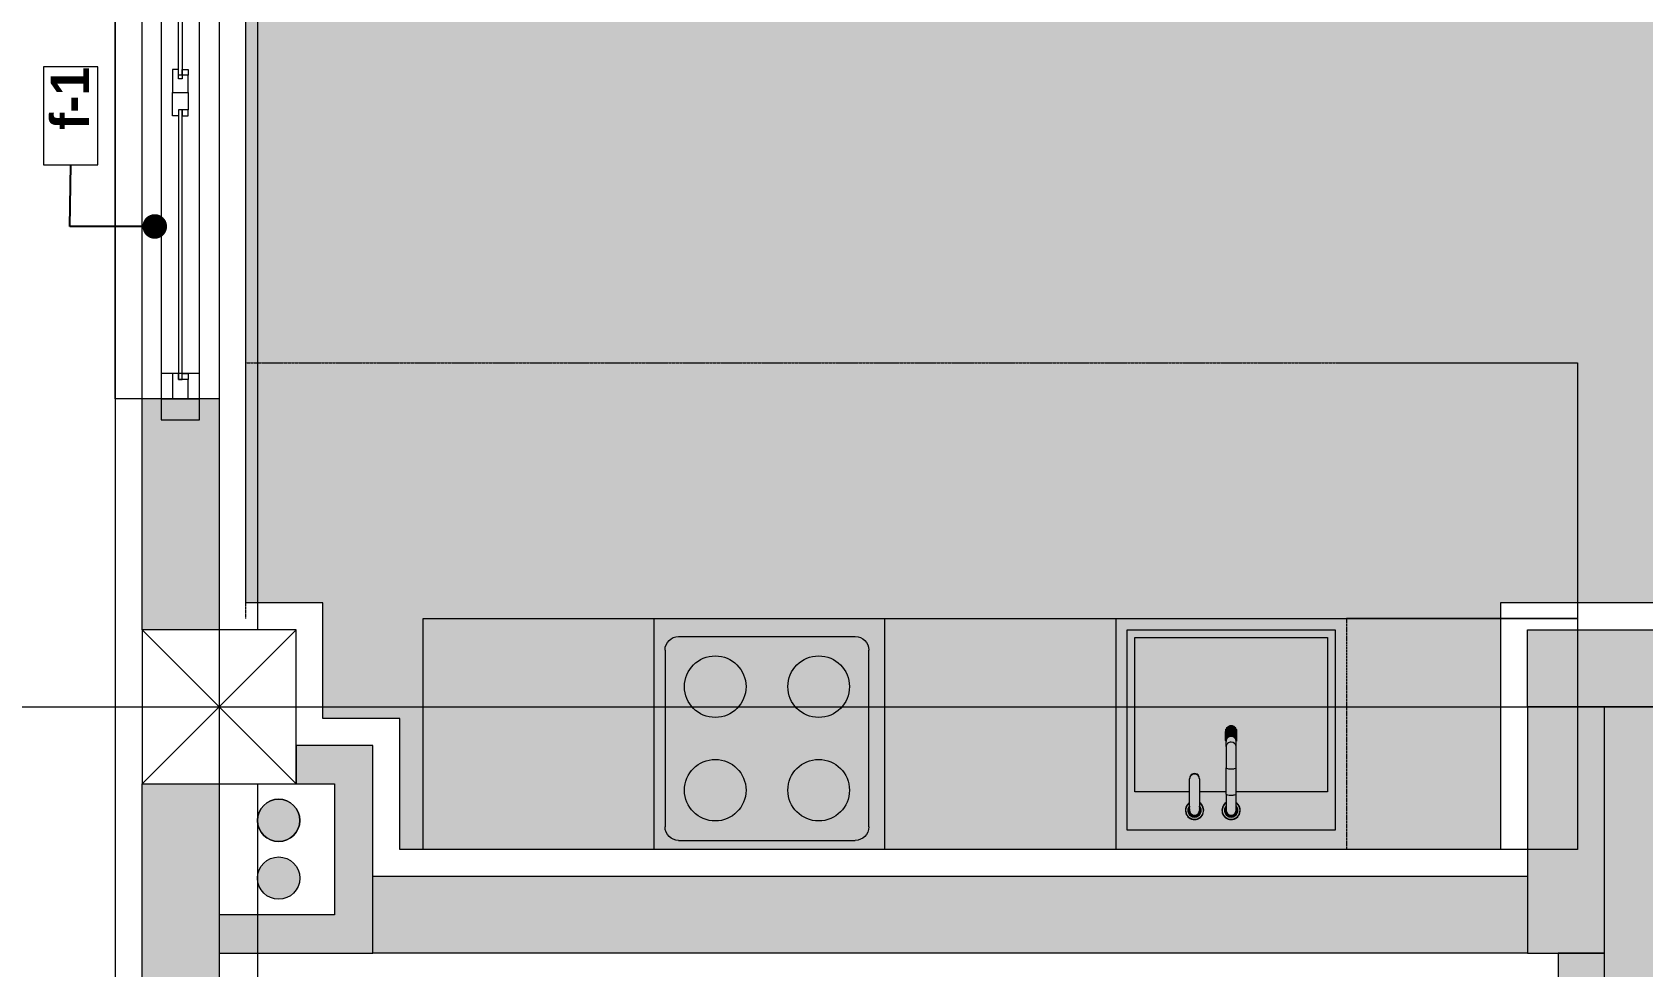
# Model space of a CAD drawing. Header units: millimetres. Extents: x 475206255 to 476720147, y 4620882299 to 4621447368.
# Drawn here: x 475232934 to 475237119, y 4620998015 to 4621000443 of the extents above; entities that cross this region are included whole.
import ezdxf

# ---------------------------------------------------------------- set-up
doc = ezdxf.new("R2010")
doc.units = ezdxf.units.MM
doc.header["$MEASUREMENT"] = 0
doc.set_wipeout_variables(frame=1)
doc.linetypes.add('ACAD_ISO02W100', pattern=[7.5, 6, -1.5])
doc.linetypes.add('dash fine 0_25', pattern=[0.5952, 0.2976, -0.2976])
for name, color, linetype, lineweight in [('2D Drafting - General_Pen_No__1_Pen_No__7', 7, 'Continuous', 0), ('2D Drafting - General_Pen_No__250_Pen_No__7_Pen_No__250', 7, 'Continuous', 0), ('2D Drafting - General_Pen_No__250_Pen_No__7_Pen_No__7', 7, 'Continuous', 0), ('G-Anno-Nplt_Pen_No__151', 151, 'Continuous', 0), ('G-Anno-Nplt_Pen_No__4', 7, 'Continuous', 0), ('kar-panjara_Pen_No__7_Pen_No__7_Pen_No__7', 7, 'Continuous', 0), ('New_--------AVEJI_MODZRAVI_Pen_No__7', 7, 'Continuous', 0), ('New_--------AVEJI_UDZRAVI_Pen_No__7', 7, 'Continuous', 0), ('New_Annotation - Label_Pen_No__1', 1, 'Continuous', 0), ('New_reg_nak_Pen_No__7', 7, 'Continuous', 0), ('shaxtebi da milebi_Pen_No__1_Pen_No__1_Pen_No__1', 1, 'Continuous', 0), ('shaxtebi da milebi_Pen_No__1_Pen_No__1_Pen_No__250', 7, 'Continuous', 0), ('shaxtebi da milebi_Pen_No__5_Pen_No__5_Pen_No__250', 7, 'Continuous', 0), ('zoma_Pen_No__1', 1, 'Continuous', 0), ('zoma_Pen_No__142', 142, 'Continuous', 0), ('zoma_Pen_No__5_Pen_No__5', 5, 'Continuous', 0)]:
    doc.layers.add(name, color=color, linetype=linetype, lineweight=lineweight)
doc.layers.add('New_--aveji_Pen_No__251', color=7, linetype='Continuous', lineweight=0, true_color=0x656565)
doc.layers.add('shaxtebi da milebi_Pen_No__5_Pen_No__5_Pen_No__252', color=7, linetype='Continuous', lineweight=0, true_color=0x666666)
doc.layers.add('zoma', color=7, linetype='Continuous')
doc.styles.add('GENERATED_STYLE_2', font='arial.ttf')
doc.styles.add('GENERATED_STYLE_5', font='')
doc.styles.get('GENERATED_STYLE_5').set_extended_font_data('Avaza', bold=True)
doc.dimstyles.new('GENERATED_STYLE__12', dxfattribs={"dimtxt": 500, "dimasz": 228, "dimexe": 0.18, "dimexo": 3, "dimgap": 0, "dimtad": 1, "dimtih": 1, "dimtoh": 1, "dimlfac": 0.001, "dimzin": 0, "dimdsep": 46, "dimtxsty": 'GENERATED_STYLE_2', "dimblk": 'ARROWHEAD_2', "dimblk1": 'ARROWHEAD_2', "dimblk2": 'ARROWHEAD_2', "dimcen": 0.09, "dimclrd": 1, "dimclre": 1, "dimclrt": 1, "dimadec": 0, "dimazin": 0, "dimtfac": 1, "dimtdec": 4, "dimtmove": 2, "dimatfit": 3, "dimfxl": 1, "dimtolj": 1, "dimtzin": 0, "dimarcsym": 0})
doc.dimstyles.new('GENERATED_STYLE__3', dxfattribs={"dimtxt": 200, "dimasz": 64.421331, "dimexe": 0.18, "dimexo": 3, "dimgap": 0, "dimtad": 1, "dimtih": 1, "dimtoh": 1, "dimlfac": 0.001, "dimzin": 0, "dimdsep": 46, "dimtxsty": 'GENERATED_STYLE_2', "dimblk": 'ARROWHEAD_2', "dimblk1": 'ARROWHEAD_2', "dimblk2": 'ARROWHEAD_2', "dimcen": 0.09, "dimclrd": 142, "dimclre": 142, "dimclrt": 142, "dimadec": 0, "dimazin": 0, "dimtfac": 1, "dimtdec": 4, "dimtmove": 0, "dimatfit": 3, "dimfxl": 1, "dimtolj": 1, "dimtzin": 0, "dimarcsym": 0})
doc.dimstyles.new('GENERATED_STYLE__33', dxfattribs={"dimtxt": 0.18, "dimasz": 127.68, "dimexe": 0.18, "dimexo": 0.0625, "dimgap": 0, "dimtad": 0, "dimtih": 1, "dimtoh": 1, "dimdec": 4, "dimzin": 0, "dimdsep": 46, "dimcen": 0.09, "dimadec": 0, "dimazin": 0, "dimtfac": 1, "dimtdec": 4, "dimtmove": 0, "dimatfit": 3, "dimldrblk": 'ARROWHEAD_11', "dimfxl": 1, "dimtolj": 1, "dimtzin": 0, "dimarcsym": 0})
doc.dimstyles.new('GENERATED_STYLE__9', dxfattribs={"dimtxt": 200, "dimasz": 64.421331, "dimexe": 0.18, "dimexo": 3, "dimgap": 0, "dimtad": 1, "dimlfac": 0.001, "dimzin": 0, "dimdsep": 46, "dimtxsty": 'GENERATED_STYLE_2', "dimblk": 'ARROWHEAD_2', "dimblk1": 'ARROWHEAD_2', "dimblk2": 'ARROWHEAD_2', "dimcen": 0.09, "dimclrd": 142, "dimclre": 142, "dimclrt": 142, "dimadec": 0, "dimazin": 0, "dimtfac": 1, "dimtdec": 4, "dimtmove": 0, "dimatfit": 3, "dimfxl": 1, "dimtolj": 1, "dimtzin": 0, "dimarcsym": 0})

# ---------------------------------------------------------------- blocks, each defined once
blk = doc.blocks.new('*D843', base_point=(475826095.8, 4621095193.2))
at = {"layer": 'zoma_Pen_No__142', "color": 142, "linetype": 'Continuous', "lineweight": 0, "transparency": 16777216}
for p, q in [((475233219.4, 4620988713.2), (475233219.4, 4620988840.4)), ((475233619.4, 4620988713.2), (475233619.4, 4620988840.4)), ((475233243.8, 4620988819.2), (475233194.9, 4620988734.4)), ((475233643.8, 4620988819.2), (475233594.9, 4620988734.4)), ((475233177.9, 4620988776.8), (475233219.4, 4620988776.8)), ((475233219.4, 4620988776.8), (475233619.4, 4620988776.8))]:
    blk.add_line(p, q, dxfattribs=at)
at = {"layer": 'zoma_Pen_No__142', "color": 142, "lineweight": 0, "transparency": 16777216, "insert": (475232661, 4620988816.8), "char_height": 200, "attachment_point": 7, "style": 'GENERATED_STYLE_2'}
blk.add_mtext('\\A1;{\\pql;\\fArial|b0|i0|c204|p0;\\W1.000000;0.40}', dxfattribs=at)
blk = doc.blocks.new('ARROWHEAD_2')
at = {"color": 0, "linetype": 'Continuous', "lineweight": 0}
for p, q in [((-0.378, -0.655), (0.378, 0.655)), ((0, 0), (-1, 0))]:
    blk.add_line(p, q, dxfattribs=at)
blk = doc.blocks.new('*D844', base_point=(475826095.8, 4621095193.2))
at = {"layer": 'zoma_Pen_No__142', "color": 142, "linetype": 'Continuous', "lineweight": 0, "transparency": 16777216}
for p, q in [((475233619.4, 4620988713.2), (475233619.4, 4620988840.4)), ((475240119.4, 4620988713.2), (475240119.4, 4620988840.4)), ((475233643.8, 4620988819.2), (475233594.9, 4620988734.4)), ((475240143.8, 4620988819.2), (475240094.9, 4620988734.4)), ((475233619.4, 4620988776.8), (475240119.4, 4620988776.8))]:
    blk.add_line(p, q, dxfattribs=at)
at = {"layer": 'zoma_Pen_No__142', "color": 142, "lineweight": 0, "transparency": 16777216, "char_height": 200, "attachment_point": 7, "style": 'GENERATED_STYLE_2'}
for s, insert in [('\\A1;{\\pql;\\fArial|b0|i0|c204|p0;\\W1.000000;6.50}', (475236602.4, 4620988816.8)), ('\\A1;{\\pql;\\fArial|b0|i0|c204|p0;\\W1.000000;0.40}', (475239561, 4620988816.8))]:
    blk.add_mtext(s, dxfattribs=dict(at, insert=insert))
blk = doc.blocks.new('*D880', base_point=(475826095.8, 4621095193.2))
at = {"layer": 'zoma_Pen_No__142', "color": 142, "linetype": 'Continuous', "lineweight": 0, "transparency": 16777216}
for p, q in [((475297636.5, 4621006290.2), (475297636.5, 4621006331.7)), ((475297700, 4621006290.2), (475297572.9, 4621006290.2)), ((475297678.8, 4621006265.8), (475297594.1, 4621006314.7)), ((475297636.5, 4620991090.2), (475297636.5, 4621006290.2)), ((475297700, 4620991090.2), (475297572.9, 4620991090.2)), ((475297594.1, 4620991114.7), (475297678.8, 4620991065.8)), ((475297636.5, 4620991048.8), (475297636.5, 4620991090.2))]:
    blk.add_line(p, q, dxfattribs=at)
at = {"layer": 'zoma_Pen_No__142', "color": 142, "lineweight": 0, "transparency": 16777216, "insert": (475297596.5, 4620998347), "char_height": 200, "attachment_point": 7, "rotation": 90, "style": 'GENERATED_STYLE_2'}
blk.add_mtext('\\A1;{\\pql;\\fArial|b0|i0|c204|p0;\\W1.000000;15.20}', dxfattribs=at)
blk = doc.blocks.new('*D884', base_point=(475826095.8, 4621095193.2))
at = {"layer": 'zoma_Pen_No__142', "color": 142, "linetype": 'Continuous', "lineweight": 0, "transparency": 16777216}
for p, q in [((475296804.9, 4620998514.7), (475296889.7, 4620998465.8)), ((475296910.9, 4620998490.2), (475296783.8, 4620998490.2)), ((475296847.3, 4620995890.2), (475296847.3, 4620998490.2)), ((475296804.9, 4620995914.7), (475296889.7, 4620995865.8)), ((475296910.9, 4620995890.2), (475296783.8, 4620995890.2))]:
    blk.add_line(p, q, dxfattribs=at)
at = {"layer": 'zoma_Pen_No__142', "color": 142, "lineweight": 0, "transparency": 16777216, "char_height": 200, "attachment_point": 7, "rotation": 90, "style": 'GENERATED_STYLE_2'}
for s, insert in [('\\A1;{\\pql;\\fArial|b0|i0|c204|p0;\\W1.000000;0.40}', (475296807.3, 4620997931.9)), ('\\A1;{\\pql;\\fArial|b0|i0|c204|p0;\\W1.000000;2.60}', (475296807.3, 4620996923.3))]:
    blk.add_mtext(s, dxfattribs=dict(at, insert=insert))
blk = doc.blocks.new('*D885', base_point=(475826095.8, 4621095193.2))
at = {"layer": 'zoma_Pen_No__142', "color": 142, "linetype": 'Continuous', "lineweight": 0, "transparency": 16777216}
for p, q in [((475296804.9, 4620998914.7), (475296889.7, 4620998865.8)), ((475296910.9, 4620998890.2), (475296783.8, 4620998890.2)), ((475296847.3, 4620998490.2), (475296847.3, 4620998890.2)), ((475296804.9, 4620998514.7), (475296889.7, 4620998465.8)), ((475296910.9, 4620998490.2), (475296783.8, 4620998490.2))]:
    blk.add_line(p, q, dxfattribs=at)
blk = doc.blocks.new('*D886', base_point=(475826095.8, 4621095193.2))
at = {"layer": 'zoma_Pen_No__142', "color": 142, "linetype": 'Continuous', "lineweight": 0, "transparency": 16777216}
for p, q in [((475296804.9, 4620999514.7), (475296889.7, 4620999465.8)), ((475296910.9, 4620999490.2), (475296783.8, 4620999490.2)), ((475296847.3, 4620998890.2), (475296847.3, 4620999490.2)), ((475296804.9, 4620998914.7), (475296889.7, 4620998865.8)), ((475296910.9, 4620998890.2), (475296783.8, 4620998890.2))]:
    blk.add_line(p, q, dxfattribs=at)
at = {"layer": 'zoma_Pen_No__142', "color": 142, "lineweight": 0, "transparency": 16777216, "insert": (475296807.3, 4620998923.3), "char_height": 200, "attachment_point": 7, "rotation": 90, "style": 'GENERATED_STYLE_2'}
blk.add_mtext('\\A1;{\\pql;\\fArial|b0|i0|c204|p0;\\W1.000000;0.60}', dxfattribs=at)
blk = doc.blocks.new('*D887', base_point=(475826095.8, 4621095193.2))
at = {"layer": 'zoma_Pen_No__142', "color": 142, "linetype": 'Continuous', "lineweight": 0, "transparency": 16777216}
for p, q in [((475296910.9, 4621001090.2), (475296783.8, 4621001090.2)), ((475296804.9, 4621001114.7), (475296889.7, 4621001065.8)), ((475296847.3, 4620999490.2), (475296847.3, 4621001090.2)), ((475296804.9, 4620999514.7), (475296889.7, 4620999465.8)), ((475296910.9, 4620999490.2), (475296783.8, 4620999490.2))]:
    blk.add_line(p, q, dxfattribs=at)
at = {"layer": 'zoma_Pen_No__142', "color": 142, "lineweight": 0, "transparency": 16777216, "insert": (475296807.3, 4621000023.3), "char_height": 200, "attachment_point": 7, "rotation": 90, "style": 'GENERATED_STYLE_2'}
blk.add_mtext('\\A1;{\\pql;\\fArial|b0|i0|c204|p0;\\W1.000000;1.60}', dxfattribs=at)
blk = doc.blocks.new('*D906', base_point=(475826095.8, 4621095193.2))
at = {"layer": 'zoma_Pen_No__1', "color": 1, "linetype": 'Continuous', "lineweight": 0, "transparency": 16777216}
for p, q in [((475217146.8, 4620990865.3), (475217146.8, 4620991315.3)), ((475233219.4, 4620990865.3), (475233219.4, 4620991315.3)), ((475217233.4, 4620991240.3), (475217060.2, 4620990940.3)), ((475233132.8, 4620990940.3), (475233306, 4620991240.3)), ((475217000.1, 4620991090.3), (475217146.8, 4620991090.3)), ((475217146.8, 4620991090.3), (475233219.4, 4620991090.3)), ((475233219.4, 4620991090.3), (475233366.1, 4620991090.3))]:
    blk.add_line(p, q, dxfattribs=at)
at = {"layer": 'zoma_Pen_No__1', "color": 1, "lineweight": 0, "transparency": 16777216, "insert": (475229909.8, 4620991190.3), "char_height": 500, "attachment_point": 7, "style": 'GENERATED_STYLE_2'}
blk.add_mtext('\\A1;{\\pql;\\fArial|b0|i0|c204|p0;\\W1.000000;16.07}', dxfattribs=at)
blk = doc.blocks.new('*D1181', base_point=(475826095.8, 4621095193.2))
at = {"layer": 'zoma_Pen_No__142', "color": 142, "linetype": 'Continuous', "lineweight": 0, "transparency": 16777216}
for p, q in [((475233219.4, 4620938861), (475233219.4, 4620938988.1)), ((475233619.4, 4620938861), (475233619.4, 4620938988.1)), ((475233243.8, 4620938966.9), (475233194.9, 4620938882.2)), ((475233643.8, 4620938966.9), (475233594.9, 4620938882.2)), ((475233177.9, 4620938924.6), (475233219.4, 4620938924.6)), ((475233219.4, 4620938924.6), (475233619.4, 4620938924.6))]:
    blk.add_line(p, q, dxfattribs=at)
at = {"layer": 'zoma_Pen_No__142', "color": 142, "lineweight": 0, "transparency": 16777216, "insert": (475232661, 4620938964.6), "char_height": 200, "attachment_point": 7, "style": 'GENERATED_STYLE_2'}
blk.add_mtext('\\A1;{\\pql;\\fArial|b0|i0|c204|p0;\\W1.000000;0.40}', dxfattribs=at)
blk = doc.blocks.new('*D1182', base_point=(475826095.8, 4621095193.2))
at = {"layer": 'zoma_Pen_No__142', "color": 142, "linetype": 'Continuous', "lineweight": 0, "transparency": 16777216}
for p, q in [((475233619.4, 4620938861), (475233619.4, 4620938988.1)), ((475240119.4, 4620938861), (475240119.4, 4620938988.1)), ((475233643.8, 4620938966.9), (475233594.9, 4620938882.2)), ((475240143.8, 4620938966.9), (475240094.9, 4620938882.2)), ((475233619.4, 4620938924.6), (475240119.4, 4620938924.6))]:
    blk.add_line(p, q, dxfattribs=at)
at = {"layer": 'zoma_Pen_No__142', "color": 142, "lineweight": 0, "transparency": 16777216, "char_height": 200, "attachment_point": 7, "style": 'GENERATED_STYLE_2'}
for s, insert in [('\\A1;{\\pql;\\fArial|b0|i0|c204|p0;\\W1.000000;6.50}', (475236602.4, 4620938964.6)), ('\\A1;{\\pql;\\fArial|b0|i0|c204|p0;\\W1.000000;0.40}', (475239561, 4620938964.6))]:
    blk.add_mtext(s, dxfattribs=dict(at, insert=insert))
blk = doc.blocks.new('ARROWHEAD_11')
at = {"color": 0, "linetype": 'Continuous', "lineweight": 0}
blk.add_line((0, 0), (-1, 0), dxfattribs=at)
at = {"color": 0, "linetype": 'Continuous', "lineweight": 0, "const_width": 0.25, "flags": 128}
blk.add_lwpolyline([(-0.125, 0, 1), (0.125, 0, 1)], format="xyb", close=True, dxfattribs=at)

msp = doc.modelspace()

# ---------------------------------------------------------------- hatches: boundary and pattern name
at = {"layer": '2D Drafting - General_Pen_No__250_Pen_No__7_Pen_No__7', "linetype": 'Continuous', "lineweight": 0}
for points in [[(475233419.624, 4620999490.259), (475233419.624, 4620998890.259), (475233219.624, 4620998890.259), (475233219.624, 4620999490.259)], [(475240119.369, 4620998890.259), (475240119.369, 4620998690.259), (475236819.369, 4620998690.259), (475236819.369, 4620998890.259)], [(475236819.369, 4620998690.259), (475236819.369, 4620998050.071), (475237019.369, 4620998050.071), (475237019.369, 4620998690.259)], [(475233419.355, 4620998050.071), (475233819.354, 4620998050.071), (475233819.354, 4620998590.259), (475233719.355, 4620998590.259), (475233619.355, 4620998590.259), (475233619.355, 4620998490.259), (475233719.355, 4620998490.259), (475233719.355, 4620998150.259), (475233419.355, 4620998150.259)], [(475233419.369, 4620998490.259), (475233419.369, 4620997290.259), (475233219.369, 4620997290.259), (475233219.369, 4620998490.259)], [(475233819.354, 4620998250.071), (475236819.369, 4620998250.071), (475236819.369, 4620998050.071), (475233819.354, 4620998050.071)], [(475237019.369, 4620995659.595), (475237019.369, 4620998050.071), (475236899.369, 4620998050.071), (475236899.369, 4620995659.595)]]:
    msp.add_hatch(color=7, dxfattribs=at).paths.add_polyline_path(points)
at = {"layer": 'G-Anno-Nplt_Pen_No__151', "linetype": 'Continuous', "lineweight": 0, "true_color": 0x1f2f3f}
for points in [[(475233489.369, 4621004420.259), (475237089.369, 4621004420.259), (475237089.369, 4621006020.259), (475240049.369, 4621006020.259), (475240049.369, 4621005820.259), (475240049.369, 4621002953.424), (475240119.369, 4621002953.424), (475240119.369, 4621001050.635), (475239719.369, 4621001050.635), (475239719.369, 4621000440.259), (475240249.369, 4621000440.259), (475240249.369, 4620998960.259), (475236749.369, 4620998960.259), (475236749.369, 4620998320.071), (475233889.368, 4620998320.071), (475233889.368, 4620998660.259), (475233689.369, 4620998660.259), (475233689.369, 4620998960.259), (475233489.369, 4620998960.259)], [(475233489.368, 4620991560.259), (475233489.368, 4620997980.071), (475237019.369, 4620997980.071), (475237019.369, 4620998690.259), (475239679.167, 4620998690.259), (475239679.167, 4620998290.259), (475240289.369, 4620998290.259), (475240289.369, 4620998420.259), (475240589.369, 4620998420.259), (475240589.369, 4620998980.184), (475242549.369, 4620998980.184), (475242549.369, 4620998539.996), (475242949.369, 4620998539.996), (475242949.369, 4620993560.259), (475240249.369, 4620993560.265), (475240249.369, 4620991560.259), (475240049.369, 4620991560.259), (475240049.369, 4620991360.259), (475233689.369, 4620991360.259), (475233689.369, 4620991560.259)]]:
    msp.add_hatch(color=169, dxfattribs=at).paths.add_polyline_path(points)
at = {"layer": 'shaxtebi da milebi_Pen_No__1_Pen_No__1_Pen_No__1', "linetype": 'Continuous', "lineweight": 0}
msp.add_hatch(color=1, dxfattribs=at).paths.add_polyline_path([(475233574.354, 4620998340.259, 1), (475233574.354, 4620998450.259, 1)])
at = {"layer": 'shaxtebi da milebi_Pen_No__5_Pen_No__5_Pen_No__252', "linetype": 'Continuous', "lineweight": 0, "true_color": 0x666666}
msp.add_hatch(color=251, dxfattribs=at).paths.add_polyline_path([(475233574.354, 4620998190.259, -1), (475233574.354, 4620998300.259, -1)])

# ---------------------------------------------------------------- linework, layer by layer
at = {"layer": '2D Drafting - General_Pen_No__1_Pen_No__7', "color": 7, "linetype": 'Continuous', "lineweight": 0}
for p, q in [((475233219.369, 4620998490.259), (475233619.369, 4620998890.259)), ((475233619.369, 4620998490.259), (475233219.369, 4620998890.259))]:
    msp.add_line(p, q, dxfattribs=at)
at = {"layer": '2D Drafting - General_Pen_No__1_Pen_No__7', "color": 7, "linetype": 'Continuous', "lineweight": 0, "flags": 128}
for points in [[(475233219.369, 4620998890.259), (475233219.369, 4621005890.259), (475233519.369, 4621005890.259), (475233519.369, 4620998890.259)], [(475233219.369, 4620998490.259), (475233619.369, 4620998490.259), (475233619.369, 4620998890.259), (475233219.369, 4620998890.259)], [(475233219.369, 4620991490.259), (475233219.369, 4620998490.259), (475233519.369, 4620998490.259), (475233519.369, 4620991490.259)]]:
    msp.add_lwpolyline(points, close=True, dxfattribs=at)
at = {"layer": '2D Drafting - General_Pen_No__250_Pen_No__7_Pen_No__250', "color": 7, "linetype": 'Continuous', "lineweight": 0, "flags": 128}
for points in [[(475236819.369, 4620998690.259), (475236819.369, 4620998050.071), (475237019.369, 4620998050.071), (475237019.369, 4620998690.259)], [(475233419.355, 4620998050.071), (475233819.354, 4620998050.071), (475233819.354, 4620998590.259), (475233719.355, 4620998590.259), (475233619.355, 4620998590.259), (475233619.355, 4620998490.259), (475233719.355, 4620998490.259), (475233719.355, 4620998150.259), (475233419.355, 4620998150.259)], [(475237019.369, 4620995659.595), (475237019.369, 4620998050.071), (475236899.369, 4620998050.071), (475236899.369, 4620995659.595)]]:
    msp.add_lwpolyline(points, close=True, dxfattribs=at)
at = {"layer": '2D Drafting - General_Pen_No__250_Pen_No__7_Pen_No__7', "color": 7, "linetype": 'Continuous', "lineweight": 0, "flags": 128}
for points in [[(475240119.369, 4620998890.259), (475240119.369, 4620998690.259), (475236819.369, 4620998690.259), (475236819.369, 4620998890.259)], [(475233819.354, 4620998250.071), (475236819.369, 4620998250.071), (475236819.369, 4620998050.071), (475233819.354, 4620998050.071)]]:
    msp.add_lwpolyline(points, close=True, dxfattribs=at)
at = {"layer": 'G-Anno-Nplt_Pen_No__4', "color": 7, "linetype": 'Continuous', "lineweight": 0, "flags": 128}
for points in [[(475233489.369, 4621004420.259), (475237089.369, 4621004420.259), (475237089.369, 4621006020.259), (475240049.369, 4621006020.259), (475240049.369, 4621005820.259), (475240049.369, 4621002953.424), (475240119.369, 4621002953.424), (475240119.369, 4621001050.635), (475239719.369, 4621001050.635), (475239719.369, 4621000440.259), (475240249.369, 4621000440.259), (475240249.369, 4620998960.259), (475236749.369, 4620998960.259), (475236749.369, 4620998320.071), (475233889.368, 4620998320.071), (475233889.368, 4620998660.259), (475233689.369, 4620998660.259), (475233689.369, 4620998960.259), (475233489.369, 4620998960.259)], [(475233489.368, 4620991560.259), (475233489.368, 4620997980.071), (475237019.369, 4620997980.071), (475237019.369, 4620998690.259), (475239679.167, 4620998690.259), (475239679.167, 4620998290.259), (475240289.369, 4620998290.259), (475240289.369, 4620998420.259), (475240589.369, 4620998420.259), (475240589.369, 4620998980.184), (475242549.369, 4620998980.184), (475242549.369, 4620998539.996), (475242949.369, 4620998539.996), (475242949.369, 4620993560.259), (475240249.369, 4620993560.265), (475240249.369, 4620991560.259), (475240049.369, 4620991560.259), (475240049.369, 4620991360.259), (475233689.369, 4620991360.259), (475233689.369, 4620991560.259)]]:
    msp.add_lwpolyline(points, close=True, dxfattribs=at)
at = {"layer": 'kar-panjara_Pen_No__7_Pen_No__7_Pen_No__7', "color": 7, "linetype": 'Continuous', "lineweight": 0, "flags": 128}
for points in [[(475233368.942, 4620999490.259), (475233368.887, 4621001090.261), (475233268.942, 4621001090.261), (475233268.998, 4620999490.259)], [(475233323.827, 4621001045.261), (475233323.827, 4621000321.421), (475233313.827, 4621000321.421), (475233313.827, 4621001045.261)], [(475233338.827, 4621000285.689), (475233338.827, 4621000330.689), (475233323.827, 4621000330.689), (475233313.827, 4621000330.689), (475233313.827, 4621000345.689), (475233298.827, 4621000345.689), (475233298.827, 4621000285.689)], [(475233338.827, 4621000345.689), (475233338.827, 4621000330.689), (475233323.827, 4621000330.689), (475233323.827, 4621000345.689)], [(475233338.827, 4621000285.689), (475233338.827, 4621000240.689), (475233323.827, 4621000240.689), (475233313.827, 4621000240.689), (475233313.827, 4621000225.689), (475233298.827, 4621000225.689), (475233298.827, 4621000285.689)], [(475233323.827, 4620999540.689), (475233323.827, 4621000240.689), (475233313.827, 4621000240.689), (475233313.827, 4620999540.689)], [(475233338.827, 4621000225.689), (475233338.827, 4621000240.689), (475233323.827, 4621000240.689), (475233323.827, 4621000225.689)], [(475233268.943, 4620999555.689), (475233268.943, 4620999435.689), (475233368.943, 4620999435.689), (475233368.943, 4620999555.689)], [(475233338.827, 4620999490.259), (475233338.827, 4620999540.689), (475233323.827, 4620999540.689), (475233313.827, 4620999540.689), (475233313.827, 4620999555.689), (475233298.827, 4620999555.689), (475233298.827, 4620999490.259)], [(475233338.827, 4620999555.689), (475233338.827, 4620999540.689), (475233323.827, 4620999540.689), (475233323.827, 4620999555.689)]]:
    msp.add_lwpolyline(points, close=True, dxfattribs=at)
at = {"layer": 'New_--------AVEJI_MODZRAVI_Pen_No__7', "color": 7, "linetype": 'dash fine 0_25', "lineweight": 0}
msp.add_lwpolyline([(475233489.369, 4620998920.072), (475233489.369, 4620999583.592), (475236949.369, 4620999583.591)], dxfattribs=at)
at = {"layer": 'New_--------AVEJI_UDZRAVI_Pen_No__7', "color": 7, "linetype": 'Continuous', "lineweight": 0}
for p, q in [((475236349.369, 4620999583.591), (475236949.369, 4620999583.59)), ((475236949.369, 4620999583.591), (475236949.369, 4620998920.071)), ((475236949.369, 4620998920.071), (475236349.369, 4620998920.072)), ((475234613.517, 4620998873.026), (475235072.785, 4620998873.026)), ((475234578.343, 4620998837.852), (475234578.342, 4620998378.584)), ((475235107.993, 4620998378.584), (475235107.994, 4620998837.851)), ((475234613.517, 4620998343.409), (475235072.785, 4620998343.409))]:
    msp.add_line(p, q, dxfattribs=at)
for points in [[(475236949.369, 4620998920.071), (475236949.369, 4620998320.071), (475233949.369, 4620998320.072), (475233949.369, 4620998920.072)], [(475233949.369, 4620998320.072), (475233949.369, 4620998920.072), (475234549.369, 4620998920.072), (475234549.369, 4620998320.072)], [(475235149.369, 4620998320.072), (475235149.369, 4620998920.072), (475235749.369, 4620998920.072), (475235749.369, 4620998320.072)]]:
    msp.add_lwpolyline(points, close=True, dxfattribs=at)
for centre in [(475234708.725, 4620998742.678), (475234977.611, 4620998742.677), (475234708.725, 4620998473.758), (475234977.611, 4620998473.758)]:
    msp.add_circle(centre, 80, dxfattribs=at)
for points in [[(475234578.343, 4620998837.852), (475234578.343, 4620998857.282), (475234594.087, 4620998873.026), (475234613.517, 4620998873.026)], [(475235072.785, 4620998873.026), (475235092.215, 4620998873.026), (475235107.994, 4620998857.282), (475235107.994, 4620998837.851)], [(475234613.517, 4620998343.409), (475234594.086, 4620998343.409), (475234578.342, 4620998359.154), (475234578.342, 4620998378.584)], [(475235107.993, 4620998378.583), (475235107.993, 4620998359.153), (475235092.215, 4620998343.409), (475235072.819, 4620998343.409)]]:
    msp.add_open_spline(points, degree=3, dxfattribs=at)
at = {"layer": 'New_--aveji_Pen_No__251', "color": 251, "linetype": 'Continuous', "lineweight": 0, "true_color": 0x656565}
for p, q in [((475236035.182, 4620998602.444), (475236035.182, 4620998626.407)), ((475236035.183, 4620998630.234), (475236035.183, 4620998606.271)), ((475236035.441, 4620998607.427), (475236035.441, 4620998631.39)), ((475236037.088, 4620998634.926), (475236037.088, 4620998610.963)), ((475236037.824, 4620998611.942), (475236037.824, 4620998635.905)), ((475236040.395, 4620998637.12), (475236040.395, 4620998611.468)), ((475236040.865, 4620998638.611), (475236040.865, 4620998614.648)), ((475236041.966, 4620998615.303), (475236041.966, 4620998639.266)), ((475236044.521, 4620998639.573), (475236044.521, 4620998613.921)), ((475236045.94, 4620998640.73), (475236045.94, 4620998616.767)), ((475236047.239, 4620998616.997), (475236047.239, 4620998640.96)), ((475236049.388, 4620998640.434), (475236049.388, 4620998614.783)), ((475236051.54, 4620998640.959), (475236051.54, 4620998616.996)), ((475236052.839, 4620998616.766), (475236052.839, 4620998640.729)), ((475236054.254, 4620998639.573), (475236054.254, 4620998613.921)), ((475236056.81, 4620998639.264), (475236056.81, 4620998615.296)), ((475236056.812, 4620998639.264), (475236056.812, 4620998615.301)), ((475236057.913, 4620998614.646), (475236057.913, 4620998638.61)), ((475236058.38, 4620998637.12), (475236058.38, 4620998611.468)), ((475236060.951, 4620998635.903), (475236060.951, 4620998611.935)), ((475236060.954, 4620998635.903), (475236060.954, 4620998611.94)), ((475236061.689, 4620998610.96), (475236061.689, 4620998634.923)), ((475236063.331, 4620998631.388), (475236063.331, 4620998607.42)), ((475236063.335, 4620998631.387), (475236063.335, 4620998607.424)), ((475236063.593, 4620998606.268), (475236063.593, 4620998630.231)), ((475236036.508, 4620998587.004), (475236036.508, 4620998601.724)), ((475236036.508, 4620998587.004), (475236036.508, 4620998531.884)), ((475236062.267, 4620998587.004), (475236062.267, 4620998601.724)), ((475236062.267, 4620998531.884), (475236062.267, 4620998587.004)), ((475236063.589, 4620998606.259), (475236063.589, 4620998602.438)), ((475236063.592, 4620998606.267), (475236063.592, 4620998602.441)), ((475235941.437, 4620998504.261), (475235941.437, 4620998502.837)), ((475235941.437, 4620998421.371), (475235941.437, 4620998502.837)), ((475235967.196, 4620998502.837), (475235967.196, 4620998504.261)), ((475235967.196, 4620998502.837), (475235967.196, 4620998421.371)), ((475236036.508, 4620998463.842), (475236036.508, 4620998531.884)), ((475236062.267, 4620998463.842), (475236062.267, 4620998531.884)), ((475236036.508, 4620998469.807), (475235967.196, 4620998469.807)), ((475236036.508, 4620998463.842), (475236036.508, 4620998421.371)), ((475236062.267, 4620998421.371), (475236062.267, 4620998463.842))]:
    msp.add_line(p, q, dxfattribs=at)
at = {"layer": 'New_--aveji_Pen_No__251', "color": 251, "linetype": 'ACAD_ISO02W100', "lineweight": 0, "true_color": 0x656565}
for points in [[(475235749.369, 4620998920.071), (475235749.369, 4620998320.071)], [(475236349.369, 4620998920.071), (475236349.369, 4620998320.071)]]:
    msp.add_lwpolyline(points, dxfattribs=at)
at = {"layer": 'New_--aveji_Pen_No__251', "color": 251, "linetype": 'Continuous', "lineweight": 0, "true_color": 0x656565}
msp.add_lwpolyline([(475235779.311, 4620998370.071), (475235779.311, 4620998890.071), (475236319.426, 4620998890.071), (475236319.426, 4620998370.071)], close=True, dxfattribs=at)
msp.add_lwpolyline([(475235941.437, 4620998469.807), (475235799.311, 4620998469.807), (475235799.311, 4620998870.071), (475236299.426, 4620998870.071), (475236299.426, 4620998469.807), (475236062.267, 4620998469.807)], dxfattribs=at)
for centre, radius, start, end in [((475235954.317, 4620998421.371), 23.813, 122.741874, 270.00001), ((475235954.317, 4620998421.371), 23.805, 122.7551, 270.00001), ((475235954.317, 4620998421.371), 23.778, 122.796741, 270.00001), ((475235954.317, 4620998421.371), 23.724, 122.880365, 270.00001), ((475235954.317, 4620998421.371), 23.635, 123.020121, 270.00001), ((475235954.317, 4620998421.371), 23.146, 123.811207, 270.00001), ((475235954.317, 4620998421.371), 17.327, 138.016917, 270.000011), ((475235954.317, 4620998421.371), 16.761, 140.211086, 270.000011), ((475235954.317, 4620998421.371), 16.55, 141.097179, 270.00001), ((475235954.317, 4620998421.371), 16.328, 142.073598, 270.00001), ((475235954.317, 4620998421.371), 15.483, 146.287752, 270.000009), ((475235954.317, 4620998421.371), 13.402, 163.949118, 270.00001), ((475235954.317, 4620998421.371), 12.88, 180.000011, 0.000011), ((475235954.317, 4620998421.371), 23.813, 270.00001, 57.258147), ((475235954.317, 4620998421.371), 23.805, 270.00001, 57.244921), ((475235954.317, 4620998421.371), 23.778, 270.00001, 57.20328), ((475235954.317, 4620998421.371), 23.724, 270.00001, 57.119655), ((475235954.317, 4620998421.371), 23.635, 270.00001, 56.979899), ((475235954.317, 4620998421.371), 23.146, 270.00001, 56.188814), ((475235954.317, 4620998421.371), 17.327, 270.00001, 41.983103), ((475235954.317, 4620998421.371), 16.761, 270.000009, 39.788935), ((475235954.317, 4620998421.371), 16.55, 270.000011, 38.90284), ((475235954.317, 4620998421.371), 16.328, 270.000011, 37.926421), ((475235954.317, 4620998421.371), 15.483, 270.00001, 33.712269), ((475235954.317, 4620998421.371), 13.402, 270.00001, 16.050904), ((475236049.388, 4620998421.371), 23.813, 122.741874, 270.00001), ((475236049.388, 4620998421.371), 23.805, 122.755099, 270.00001), ((475236049.388, 4620998421.371), 23.778, 122.796741, 270.00001), ((475236049.388, 4620998421.371), 23.724, 122.880365, 270.00001), ((475236049.388, 4620998421.371), 23.635, 123.020121, 270.00001), ((475236049.388, 4620998421.371), 23.146, 123.811207, 270.00001), ((475236049.388, 4620998421.371), 17.327, 138.016919, 270.000011), ((475236049.388, 4620998421.371), 16.761, 140.211086, 270.000011), ((475236049.388, 4620998421.371), 16.55, 141.097179, 270.00001), ((475236049.388, 4620998421.371), 16.328, 142.073597, 270.00001), ((475236049.388, 4620998421.371), 15.483, 146.287751, 270.00001), ((475236049.388, 4620998421.371), 13.402, 163.949118, 270.00001), ((475236049.388, 4620998421.371), 12.88, 180.000011, 270.000009), ((475236049.388, 4620998421.371), 23.813, 270.00001, 57.258147), ((475236049.388, 4620998421.371), 23.805, 270.00001, 57.244921), ((475236049.388, 4620998421.371), 23.778, 270.00001, 57.20328), ((475236049.388, 4620998421.371), 23.724, 270.00001, 57.119655), ((475236049.388, 4620998421.371), 23.635, 270.000009, 56.9799), ((475236049.388, 4620998421.371), 23.146, 270.00001, 56.188814), ((475236049.388, 4620998421.371), 17.327, 270.000009, 41.983102), ((475236049.388, 4620998421.371), 16.761, 270.000009, 39.788935), ((475236049.388, 4620998421.371), 16.55, 270.00001, 38.902842), ((475236049.388, 4620998421.371), 16.328, 270.000011, 37.926421), ((475236049.388, 4620998421.371), 15.483, 270.000009, 33.712271), ((475236049.388, 4620998421.371), 13.402, 270.00001, 16.050904), ((475236049.388, 4620998421.371), 12.88, 270.000011, 0.000011)]:
    msp.add_arc(centre, radius, start, end, dxfattribs=at)
for centre, major_axis, ratio, start_param, end_param in [((475236049.388, 4620998628.319), (-14.367, 0), 0.88988826, 6.04060858, 6.13281406), ((475236049.388, 4620998628.319), (-14.367, 0), 0.88988826, 5.64790952, 5.74011495), ((475236049.388, 4620998630.949), (-11.65, 0), 0.88988826, 5.57467637, 5.66419212), ((475236049.388, 4620998628.319), (-14.367, 0), 0.88988826, 5.25521041, 5.34741586), ((475236049.388, 4620998630.949), (-11.65, 0), 0.88988826, 4.10641306, 5.31802189), ((475236049.388, 4620998628.319), (-14.367, 0), 0.88988826, 4.86251134, 4.95471679), ((475236049.388, 4620998628.319), (-14.367, 0), 0.88988826, 4.46981225, 4.5620177), ((475236049.388, 4620998628.319), (-14.367, 0), 0.88988826, 4.07711315, 4.16931861), ((475236049.388, 4620998630.949), (-11.65, 0), 0.88988826, 3.76046563, 3.84980682), ((475236049.388, 4620998628.319), (-14.367, 0), 0.88988826, 3.68441407, 3.7766195), ((475236049.388, 4620998628.319), (14.367, 0), 0.88988826, 0.15012233, 0.24232779), ((475236049.388, 4620998604.356), (-14.367, 0), 0.88988826, 0.15012236, 0.24232781), ((475236049.388, 4620998604.356), (-14.367, 0), 0.88988826, 6.04060858, 6.13281399), ((475236049.388, 4620998603.766), (-13.515, 0), 0.88988826, 0.08069143, 0.30793908), ((475236049.388, 4620998603.766), (-13.515, 0), 0.88988826, 5.97117764, 6.20216828), ((475236049.388, 4620998601.724), (-12.88, 0), 0.88988826, 4.71238898, 6.28318531), ((475236049.388, 4620998587.004), (-12.88, 0), 0.88988826, 4.71238898, 6.28318531), ((475236049.388, 4620998603.549), (-12.82, 0), 0.88988826, 5.90202136, 6.27159918), ((475236049.388, 4620998603.549), (-12.82, 0), 0.88988826, 0.01153518, 0.05090817), ((475236049.388, 4620998604.356), (-14.367, 0), 0.88988826, 5.64790952, 5.74011495), ((475236049.388, 4620998603.766), (-13.515, 0), 0.88988826, 5.57847855, 5.80946922), ((475236049.388, 4620998603.549), (-12.82, 0), 0.88988826, 5.50932229, 5.87890013), ((475236049.388, 4620998603.549), (-12.82, 0), 0.88988826, 5.1166232, 5.48620103), ((475236049.388, 4620998603.766), (-13.515, 0), 0.88988826, 5.18577946, 5.41677015), ((475236049.388, 4620998604.356), (-14.367, 0), 0.88988826, 5.25521041, 5.34741586), ((475236049.388, 4620998603.549), (-12.82, 0), 0.88988826, 4.72392409, 5.0935019), ((475236049.388, 4620998603.766), (-13.515, 0), 0.88988826, 4.79308039, 5.02407106), ((475236049.388, 4620998604.356), (-14.367, 0), 0.88988826, 4.86251133, 4.95471677), ((475236049.388, 4620998601.724), (12.88, 0), 0.88988826, -0.00000006, 1.57079633), ((475236049.388, 4620998587.004), (12.88, 0), 0.88988826, 0.00000002, 1.57079632), ((475236049.388, 4620998603.549), (-12.82, 0), 0.88988826, 4.331225, 4.70080283), ((475236049.388, 4620998603.766), (-13.515, 0), 0.88988826, 4.40038131, 4.63137199), ((475236049.388, 4620998604.356), (-14.367, 0), 0.88988826, 4.46981226, 4.5620177), ((475236049.388, 4620998603.549), (-12.82, 0), 0.88988826, 3.93852589, 4.30810372), ((475236049.388, 4620998603.766), (-13.515, 0), 0.88988826, 4.00768224, 4.23867289), ((475236049.388, 4620998604.356), (-14.367, 0), 0.88988826, 4.0771132, 4.16931861), ((475236049.388, 4620998603.549), (-12.82, 0), 0.88988826, 3.54582678, 3.91540464), ((475236049.388, 4620998603.766), (-13.515, 0), 0.88988826, 3.61498315, 3.84597379), ((475236049.388, 4620998604.356), (-14.367, 0), 0.88988826, 3.68441407, 3.77661956), ((475236049.388, 4620998603.549), (12.82, 0), 0.88988826, 0.01153504, 0.38111292), ((475236049.388, 4620998603.549), (12.82, 0), 0.88988826, 6.23227716, 6.27159912), ((475236049.388, 4620998603.766), (13.515, 0), 0.88988826, 0.08069142, 0.31168208), ((475236049.388, 4620998603.766), (13.515, 0), 0.88988826, 5.97524624, 6.20216827), ((475236049.388, 4620998604.356), (14.367, 0), 0.88988826, 6.04060856, 6.13281403), ((475236049.388, 4620998604.356), (14.367, 0), 0.88988826, 0.15012233, 0.24232779), ((475235954.317, 4620998504.261), (-12.88, 0), 0.98480506, 3.14159243, 6.28318509), ((475235954.317, 4620998502.837), (12.88, 0), 0.98480799, -0.00000006, 3.14159267), ((475236049.388, 4620998531.884), (12.88, 0), 0.23905575, 3.14159248, 4.71238898), ((475236049.388, 4620998531.884), (12.88, 0), 0.23905575, 4.71238898, 6.28318537), ((475236049.388, 4620998463.842), (12.88, 0), 0.23905575, 3.14159271, 4.71238898), ((475236049.388, 4620998463.842), (12.88, 0), 0.23905575, 4.71238898, 6.28318537)]:
    msp.add_ellipse(centre, major_axis=major_axis, ratio=ratio, start_param=start_param, end_param=end_param, dxfattribs=at)
for points in [[(475236035.441, 4620998631.39), (475236035.818, 4620998631.809), (475236036.184, 4620998632.209), (475236036.538, 4620998632.588)], [(475236036.538, 4620998632.588), (475236036.724, 4620998632.739), (475236036.907, 4620998632.886), (475236037.088, 4620998633.029)], [(475236037.824, 4620998635.905), (475236038.265, 4620998636.18), (475236038.692, 4620998636.439), (475236039.107, 4620998636.683)], [(475236039.107, 4620998636.683), (475236039.508, 4620998636.828), (475236039.899, 4620998636.966), (475236040.279, 4620998637.096)], [(475236040.279, 4620998637.096), (475236040.318, 4620998637.104), (475236040.357, 4620998637.112), (475236040.395, 4620998637.12)], [(475236040.395, 4620998637.12), (475236040.403, 4620998637.152), (475236040.41, 4620998637.185), (475236040.417, 4620998637.218)], [(475236040.417, 4620998637.218), (475236040.487, 4620998637.488), (475236040.559, 4620998637.762), (475236040.633, 4620998638.04)], [(475236040.633, 4620998638.04), (475236040.708, 4620998638.23), (475236040.785, 4620998638.419), (475236040.865, 4620998638.605)], [(475236041.966, 4620998639.266), (475236042.404, 4620998639.385), (475236042.829, 4620998639.493), (475236043.241, 4620998639.591)], [(475236043.241, 4620998639.591), (475236043.64, 4620998639.594), (475236044.028, 4620998639.594), (475236044.406, 4620998639.59)], [(475236044.406, 4620998639.59), (475236044.444, 4620998639.584), (475236044.483, 4620998639.578), (475236044.521, 4620998639.573)], [(475236044.521, 4620998639.573), (475236044.542, 4620998639.6), (475236044.564, 4620998639.628), (475236044.585, 4620998639.656)], [(475236044.585, 4620998639.656), (475236044.796, 4620998639.877), (475236045.012, 4620998640.1), (475236045.235, 4620998640.325)], [(475236045.235, 4620998640.325), (475236045.463, 4620998640.463), (475236045.698, 4620998640.598), (475236045.94, 4620998640.729)], [(475236047.239, 4620998640.96), (475236047.607, 4620998640.936), (475236047.965, 4620998640.906), (475236048.311, 4620998640.869)], [(475236048.311, 4620998640.869), (475236048.646, 4620998640.743), (475236048.973, 4620998640.616), (475236049.291, 4620998640.489)], [(475236049.291, 4620998640.489), (475236049.323, 4620998640.471), (475236049.355, 4620998640.452), (475236049.388, 4620998640.434)], [(475236049.388, 4620998640.434), (475236049.42, 4620998640.452), (475236049.452, 4620998640.471), (475236049.485, 4620998640.489)], [(475236049.485, 4620998640.489), (475236049.804, 4620998640.616), (475236050.132, 4620998640.742), (475236050.469, 4620998640.869)], [(475236050.469, 4620998640.869), (475236050.815, 4620998640.906), (475236051.172, 4620998640.935), (475236051.54, 4620998640.959)], [(475236052.839, 4620998640.729), (475236053.081, 4620998640.598), (475236053.317, 4620998640.463), (475236053.545, 4620998640.324)], [(475236053.545, 4620998640.324), (475236053.766, 4620998640.099), (475236053.981, 4620998639.876), (475236054.19, 4620998639.656)], [(475236054.19, 4620998639.656), (475236054.212, 4620998639.628), (475236054.233, 4620998639.6), (475236054.254, 4620998639.573)], [(475236054.254, 4620998639.573), (475236054.293, 4620998639.578), (475236054.331, 4620998639.584), (475236054.37, 4620998639.59)], [(475236054.37, 4620998639.59), (475236054.749, 4620998639.593), (475236055.138, 4620998639.593), (475236055.538, 4620998639.589)], [(475236055.538, 4620998639.589), (475236055.949, 4620998639.491), (475236056.373, 4620998639.383), (475236056.81, 4620998639.264)], [(475236057.913, 4620998638.61), (475236057.993, 4620998638.421), (475236058.071, 4620998638.23), (475236058.146, 4620998638.038)], [(475236058.146, 4620998638.038), (475236058.219, 4620998637.761), (475236058.29, 4620998637.487), (475236058.359, 4620998637.218)], [(475236058.359, 4620998637.218), (475236058.366, 4620998637.185), (475236058.373, 4620998637.152), (475236058.38, 4620998637.12)], [(475236058.38, 4620998637.12), (475236058.418, 4620998637.112), (475236058.457, 4620998637.104), (475236058.496, 4620998637.096)], [(475236058.496, 4620998637.096), (475236058.877, 4620998636.964), (475236059.269, 4620998636.826), (475236059.671, 4620998636.68)], [(475236059.671, 4620998636.68), (475236060.085, 4620998636.436), (475236060.511, 4620998636.178), (475236060.951, 4620998635.903)], [(475236061.689, 4620998633.027), (475236061.87, 4620998632.883), (475236062.053, 4620998632.735), (475236062.239, 4620998632.585)], [(475236062.239, 4620998632.585), (475236062.592, 4620998632.206), (475236062.956, 4620998631.807), (475236063.331, 4620998631.388)], [(475236035.916, 4620998602.797), (475236035.679, 4620998602.675), (475236035.434, 4620998602.557), (475236035.182, 4620998602.444)], [(475236035.187, 4620998606.269), (475236035.437, 4620998605.736), (475236035.681, 4620998605.226), (475236035.917, 4620998604.739)], [(475236036.525, 4620998607.458), (475236036.175, 4620998607.44), (475236035.814, 4620998607.43), (475236035.441, 4620998607.427)], [(475236035.444, 4620998601.287), (475236035.809, 4620998600.87), (475236036.164, 4620998600.473), (475236036.508, 4620998600.095)], [(475236036.568, 4620998603.418), (475236036.357, 4620998603.213), (475236036.139, 4620998603.006), (475236035.916, 4620998602.797)], [(475236035.917, 4620998604.739), (475236036.14, 4620998604.374), (475236036.357, 4620998604.021), (475236036.568, 4620998603.681)], [(475236037.488, 4620998607.793), (475236037.175, 4620998607.681), (475236036.854, 4620998607.569), (475236036.525, 4620998607.458)], [(475236036.568, 4620998603.681), (475236036.599, 4620998603.616), (475236036.63, 4620998603.551), (475236036.661, 4620998603.486)], [(475236036.656, 4620998603.459), (475236036.627, 4620998603.445), (475236036.598, 4620998603.431), (475236036.568, 4620998603.418)], [(475236037.091, 4620998610.959), (475236037.184, 4620998610.365), (475236037.274, 4620998609.796), (475236037.361, 4620998609.253)], [(475236037.361, 4620998609.253), (475236037.443, 4620998608.833), (475236037.523, 4620998608.428), (475236037.601, 4620998608.037)], [(475236037.639, 4620998607.797), (475236037.589, 4620998607.795), (475236037.538, 4620998607.794), (475236037.488, 4620998607.793)], [(475236037.601, 4620998608.037), (475236037.614, 4620998607.956), (475236037.626, 4620998607.876), (475236037.639, 4620998607.797)], [(475236039.092, 4620998611.557), (475236038.682, 4620998611.674), (475236038.259, 4620998611.802), (475236037.824, 4620998611.942)], [(475236040.218, 4620998611.523), (475236039.853, 4620998611.531), (475236039.477, 4620998611.542), (475236039.092, 4620998611.557)], [(475236040.395, 4620998611.468), (475236040.337, 4620998611.486), (475236040.278, 4620998611.504), (475236040.218, 4620998611.523)], [(475236040.428, 4620998611.709), (475236040.417, 4620998611.628), (475236040.406, 4620998611.548), (475236040.395, 4620998611.468)], [(475236040.636, 4620998612.931), (475236040.565, 4620998612.51), (475236040.495, 4620998612.102), (475236040.428, 4620998611.709)], [(475236040.868, 4620998614.644), (475236040.788, 4620998614.048), (475236040.711, 4620998613.477), (475236040.636, 4620998612.931)], [(475236043.226, 4620998614.471), (475236042.819, 4620998614.732), (475236042.399, 4620998615.009), (475236041.966, 4620998615.303)], [(475236044.345, 4620998614.038), (475236043.982, 4620998614.175), (475236043.609, 4620998614.319), (475236043.226, 4620998614.471)], [(475236044.521, 4620998613.921), (475236044.463, 4620998613.96), (475236044.404, 4620998613.999), (475236044.345, 4620998614.038)], [(475236044.619, 4620998614.139), (475236044.586, 4620998614.066), (475236044.554, 4620998613.993), (475236044.521, 4620998613.921)], [(475236045.243, 4620998615.214), (475236045.03, 4620998614.843), (475236044.822, 4620998614.485), (475236044.619, 4620998614.139)], [(475236045.942, 4620998616.762), (475236045.702, 4620998616.222), (475236045.469, 4620998615.706), (475236045.243, 4620998615.214)], [(475236048.298, 4620998615.754), (475236047.956, 4620998616.148), (475236047.603, 4620998616.562), (475236047.239, 4620998616.997)], [(475236049.24, 4620998614.957), (475236048.934, 4620998615.212), (475236048.62, 4620998615.478), (475236048.298, 4620998615.754)], [(475236049.388, 4620998614.783), (475236049.339, 4620998614.84), (475236049.289, 4620998614.898), (475236049.24, 4620998614.957)], [(475236049.536, 4620998614.957), (475236049.486, 4620998614.898), (475236049.437, 4620998614.84), (475236049.388, 4620998614.783)], [(475236050.481, 4620998615.754), (475236050.158, 4620998615.478), (475236049.843, 4620998615.212), (475236049.536, 4620998614.957)], [(475236051.54, 4620998616.991), (475236051.176, 4620998616.558), (475236050.823, 4620998616.146), (475236050.481, 4620998615.754)], [(475236053.536, 4620998615.212), (475236053.311, 4620998615.707), (475236053.078, 4620998616.225), (475236052.839, 4620998616.766)], [(475236054.157, 4620998614.139), (475236053.955, 4620998614.484), (475236053.749, 4620998614.842), (475236053.536, 4620998615.212)], [(475236054.254, 4620998613.921), (475236054.222, 4620998613.993), (475236054.189, 4620998614.066), (475236054.157, 4620998614.139)], [(475236054.431, 4620998614.038), (475236054.372, 4620998613.999), (475236054.313, 4620998613.96), (475236054.254, 4620998613.921)], [(475236055.553, 4620998614.469), (475236055.169, 4620998614.318), (475236054.795, 4620998614.174), (475236054.431, 4620998614.038)], [(475236056.81, 4620998615.296), (475236056.379, 4620998615.004), (475236055.96, 4620998614.728), (475236055.553, 4620998614.469)], [(475236058.143, 4620998612.928), (475236058.069, 4620998613.476), (475236057.992, 4620998614.049), (475236057.913, 4620998614.646)], [(475236058.348, 4620998611.709), (475236058.281, 4620998612.101), (475236058.213, 4620998612.508), (475236058.143, 4620998612.928)], [(475236058.38, 4620998611.468), (475236058.369, 4620998611.548), (475236058.358, 4620998611.628), (475236058.348, 4620998611.709)], [(475236058.557, 4620998611.522), (475236058.498, 4620998611.504), (475236058.439, 4620998611.486), (475236058.38, 4620998611.468)], [(475236059.687, 4620998611.554), (475236059.3, 4620998611.54), (475236058.924, 4620998611.529), (475236058.557, 4620998611.522)], [(475236060.951, 4620998611.935), (475236060.517, 4620998611.797), (475236060.095, 4620998611.67), (475236059.687, 4620998611.554)], [(475236061.136, 4620998607.797), (475236061.149, 4620998607.876), (475236061.162, 4620998607.956), (475236061.174, 4620998608.036)], [(475236061.174, 4620998608.036), (475236061.253, 4620998608.427), (475236061.334, 4620998608.831), (475236061.417, 4620998609.249)], [(475236061.288, 4620998607.793), (475236061.237, 4620998607.794), (475236061.187, 4620998607.795), (475236061.136, 4620998607.797)], [(475236062.252, 4620998607.454), (475236061.922, 4620998607.567), (475236061.601, 4620998607.679), (475236061.288, 4620998607.793)], [(475236061.417, 4620998609.249), (475236061.505, 4620998609.794), (475236061.596, 4620998610.365), (475236061.689, 4620998610.96)], [(475236062.114, 4620998603.486), (475236062.145, 4620998603.551), (475236062.176, 4620998603.616), (475236062.207, 4620998603.681)], [(475236062.207, 4620998603.417), (475236062.177, 4620998603.431), (475236062.148, 4620998603.445), (475236062.119, 4620998603.459)], [(475236062.207, 4620998603.681), (475236062.419, 4620998604.02), (475236062.636, 4620998604.371), (475236062.859, 4620998604.735)], [(475236062.859, 4620998602.793), (475236062.636, 4620998603.003), (475236062.418, 4620998603.211), (475236062.207, 4620998603.417)], [(475236063.331, 4620998607.42), (475236062.96, 4620998607.424), (475236062.601, 4620998607.435), (475236062.252, 4620998607.454)], [(475236062.267, 4620998600.092), (475236062.612, 4620998600.47), (475236062.968, 4620998600.868), (475236063.334, 4620998601.285)], [(475236062.859, 4620998604.735), (475236063.096, 4620998605.223), (475236063.341, 4620998605.734), (475236063.593, 4620998606.268)], [(475236063.589, 4620998602.438), (475236063.338, 4620998602.552), (475236063.095, 4620998602.67), (475236062.859, 4620998602.793)]]:
    msp.add_open_spline(points, degree=3, dxfattribs=at)
at = {"layer": 'New_reg_nak_Pen_No__7', "color": 7, "linetype": 'Continuous', "lineweight": 0, "flags": 128}
msp.add_lwpolyline([(475240119.369, 4621006290.259), (475240119.369, 4621006360.259), (475233149.368, 4621006360.259), (475233149.593, 4620991020.259), (475240519.369, 4620991020.259), (475240519.369, 4620991090.259)], dxfattribs=at)
msp.add_lwpolyline([(475233419.369, 4620999490.259), (475233149.369, 4620999490.259), (475233149.369, 4621001090.261), (475233419.369, 4621001090.261)], close=True, dxfattribs=at)
at = {"layer": 'shaxtebi da milebi_Pen_No__1_Pen_No__1_Pen_No__1', "color": 1, "linetype": 'Continuous', "lineweight": 0, "flags": 128}
msp.add_lwpolyline([(475233574.354, 4620998340.259, -1), (475233574.354, 4620998450.259, -1)], format="xyb", close=True, dxfattribs=at)
at = {"layer": 'shaxtebi da milebi_Pen_No__1_Pen_No__1_Pen_No__250', "color": 7, "linetype": 'Continuous', "lineweight": 0, "flags": 128}
msp.add_lwpolyline([(475233574.354, 4620998340.259, 1), (475233574.354, 4620998450.259, 1)], format="xyb", close=True, dxfattribs=at)
at = {"layer": 'shaxtebi da milebi_Pen_No__5_Pen_No__5_Pen_No__250', "color": 7, "linetype": 'Continuous', "lineweight": 0, "flags": 128}
msp.add_lwpolyline([(475233574.354, 4620998190.259, -1), (475233574.354, 4620998300.259, -1)], format="xyb", close=True, dxfattribs=at)
at = {"layer": 'zoma_Pen_No__5_Pen_No__5', "color": 5, "linetype": 'Continuous', "lineweight": 0}
for p, q in [((475233419.369, 4621008561.243), (475233419.369, 4620987686.251)), ((475229338.818, 4620998690.259), (475299168.647, 4620998690.259))]:
    msp.add_line(p, q, dxfattribs=at)

# ---------------------------------------------------------------- dimensions: what is measured, and where the dimension line sits
at = {"layer": 'zoma', "color": 142, "linetype": 'Continuous', "lineweight": 0}
for base, p1, p2, picture, middle in [((475297636.458, 4621006290.231), (475231619.434, 4620991090.231), (475231619.434, 4621006290.231), '*D880', (475297496.458, 4620998682.058)), ((475296847.329, 4621001090.233), (475231619.689, 4620999490.231), (475231619.434, 4621001090.233), '*D887', (475296707.329, 4621000282.228)), ((475296847.329, 4620999490.231), (475231619.434, 4620998890.231), (475231619.689, 4620999490.231), '*D886', (475296707.329, 4620999182.227)), ((475296847.329, 4620998890.231), (475231619.434, 4620998490.231), (475231619.434, 4620998890.231), '*D885', (475296707.329, 4620998190.81)), ((475296847.329, 4620998490.231), (475231619.434, 4620995890.231), (475231619.434, 4620998490.231), '*D884', (475296707.329, 4620997182.227))]:
    dim = msp.add_linear_dim(base=base, p1=p1, p2=p2, angle=90, dimstyle='GENERATED_STYLE__9', dxfattribs=at)
    dim.commit()
    dim.dimension.update_dxf_attribs({"geometry": picture, "text_midpoint": middle, "dimtype": 160, "text_rotation": 90})
at = {"layer": 'zoma', "color": 1, "linetype": 'Continuous', "lineweight": 0}
dim = msp.add_linear_dim(base=(475233219.369, 4620991090.259), p1=(475217146.78, 4620991090.259), p2=(475233219.369, 4621006290.259), dimstyle='GENERATED_STYLE__12', dxfattribs=at)
dim.commit()
dim.dimension.update_dxf_attribs({"geometry": '*D906', "text_midpoint": (475230747.362, 4620991440.259), "dimtype": 160})
at = {"layer": 'zoma', "color": 142, "linetype": 'Continuous', "lineweight": 0}
for base, p1, p2, picture, middle in [((475233619.369, 4620988776.8), (475233219.369, 4621006027.167), (475233619.369, 4621006027.167), '*D843', (475232919.948, 4620988916.8)), ((475233619.369, 4620938924.566), (475233219.369, 4621006027.167), (475233619.369, 4621006027.167), '*D1181', (475232919.948, 4620939064.566)), ((475240119.369, 4620988776.8), (475233619.369, 4621006027.167), (475240119.369, 4621006027.167), '*D844', (475236861.365, 4620988916.8)), ((475240119.369, 4620938924.566), (475233619.369, 4621006027.167), (475240119.369, 4621006027.167), '*D1182', (475236861.365, 4620939064.566))]:
    dim = msp.add_linear_dim(base=base, p1=p1, p2=p2, dimstyle='GENERATED_STYLE__3', dxfattribs=at)
    dim.commit()
    dim.dimension.update_dxf_attribs({"geometry": picture, "text_midpoint": middle, "dimtype": 160})

# ---------------------------------------------------------------- next in the draw order: wipeouts: each hides what was drawn before it
at = {"color": 1, "linetype": 'Continuous', "lineweight": 0, "ltscale": 23226864455.5351}
msp.add_wipeout([(475233104.731, 4621000098.341), (475233104.731, 4621000352.46), (475232963.554, 4621000352.46), (475232963.554, 4621000098.341)], dxfattribs=at).dxf.layer = 'New_Annotation - Label_Pen_No__1'

# ---------------------------------------------------------------- next in the draw order: linework, layer by layer
at = {"layer": 'New_Annotation - Label_Pen_No__1', "color": 1, "linetype": 'Continuous', "lineweight": 0, "flags": 128}
msp.add_lwpolyline([(475233104.731, 4621000098.341), (475233104.731, 4621000352.46), (475232963.554, 4621000352.46), (475232963.554, 4621000098.341), (475233104.731, 4621000098.341)], close=True, dxfattribs=at)

# ---------------------------------------------------------------- next in the draw order: texts
at = {"layer": 'New_Annotation - Label_Pen_No__1', "color": 1, "linetype": 'Continuous', "lineweight": 0, "insert": (475233031.673, 4621000352.46), "char_height": 100, "attachment_point": 6, "rotation": 90, "style": 'GENERATED_STYLE_5'}
msp.add_mtext('\\A1;{\\pqr;\\fAvaza|b1|i0|c0|p0;\\W1.000000;f-\\fAvaza|b1|i0|c0|p0;\\W1.000000;1}', dxfattribs=at)

# ---------------------------------------------------------------- next in the draw order: leaders
at = {"layer": 'New_Annotation - Label_Pen_No__1', "color": 1, "linetype": 'Continuous', "lineweight": 0, "annotation_type": 0, "has_hookline": 1, "hookline_direction": 0, "text_width": 239.073, "horizontal_direction": (0, 1, 0)}
msp.add_leader([(475233252.335, 4620999938.057), (475233031.673, 4620999938.057), (475233034.143, 4621000098.341)], dimstyle='GENERATED_STYLE__33', dxfattribs=at)

doc.saveas('drawing.dxf')
